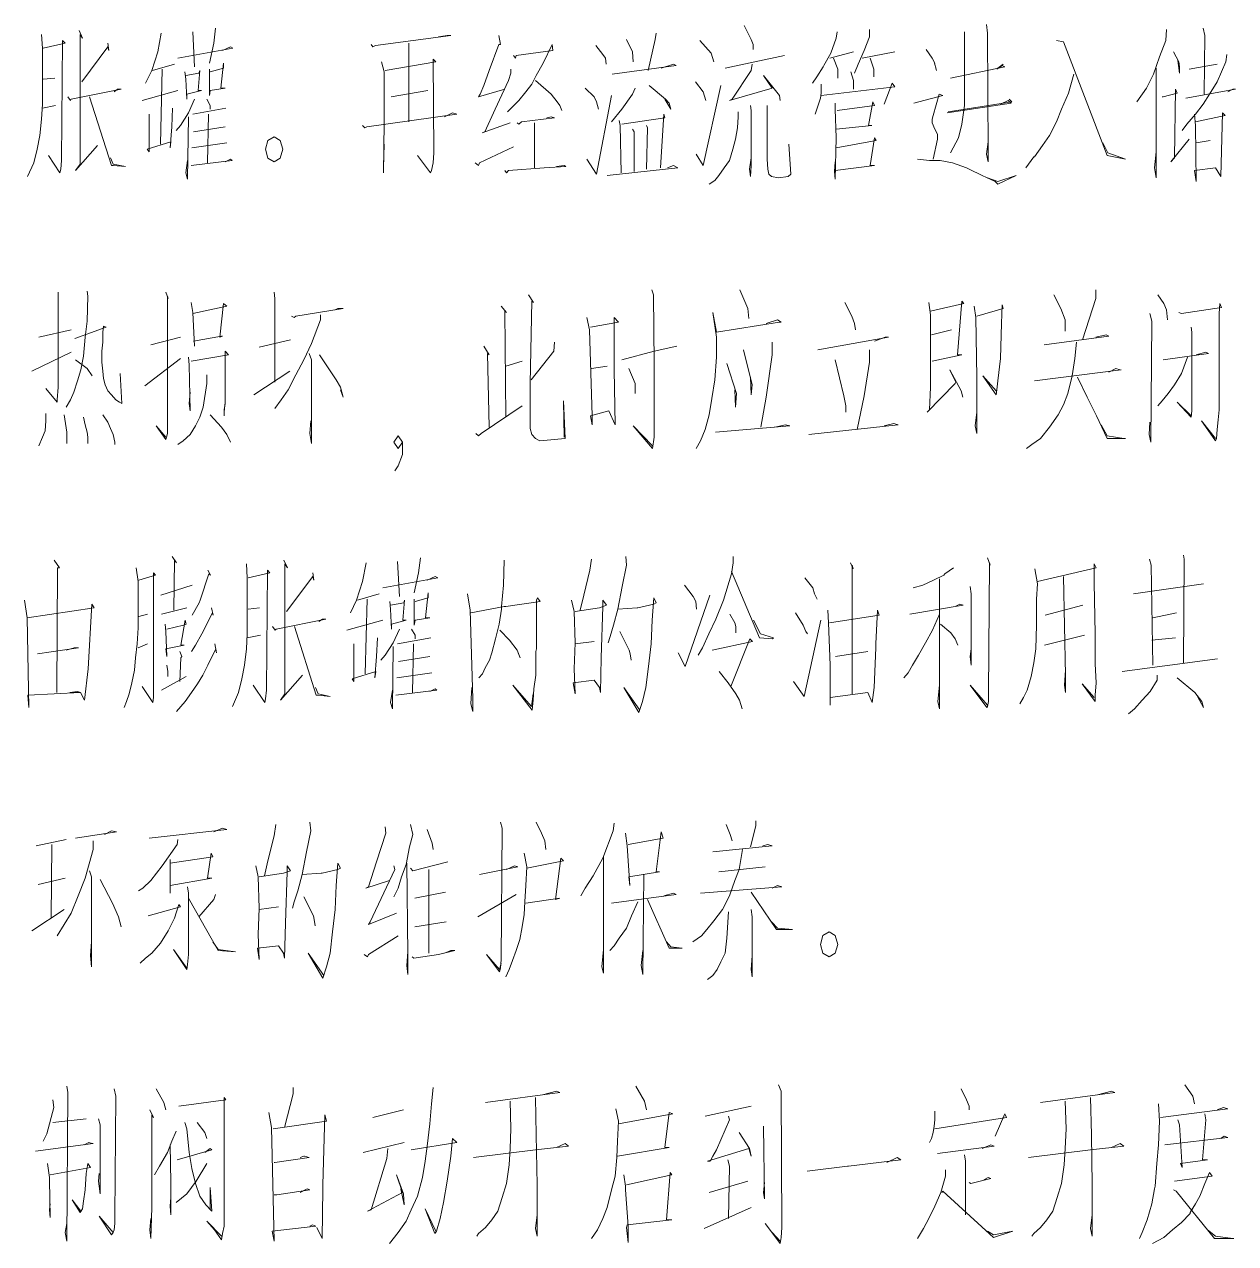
# Model space of a CAD drawing. Header units: millimetres. Extents: x 0 to 829, y 0 to 586.
# Drawn here: x 396.51 to 434.16, y 470.41 to 508.32 of the extents above; entities that cross this region are included whole.
import ezdxf

# ---------------------------------------------------------------- set-up
doc = ezdxf.new("R2010")
doc.units = ezdxf.units.MM

msp = doc.modelspace()

# ---------------------------------------------------------------- linework, layer by layer
at = {"color": 0, "lineweight": 0}
for points in [[(397.040806, 508.010583), (397.069028, 507.583722), (397.069028, 506.535972), (397.069028, 505.915083), (397.069028, 505.837472), (397.040806, 505.371806), (396.987889, 504.867333), (396.90675, 504.440472), (396.797389, 504.013611), (396.606889, 503.58675)], [(398.2085, 508.127), (398.317861, 507.894167), (398.236722, 508.010583), (398.236722, 503.974806), (398.099139, 503.780778), (398.78, 504.556889)], [(400.762611, 508.049389), (400.65325, 507.467306), (400.466278, 506.885222), (400.275778, 506.497167)], [(401.739806, 508.088194), (401.79625, 507.001639)], [(402.448889, 508.204611), (402.392444, 507.738944), (402.258389, 507.118056)], [(416.143722, 508.049389), (416.1155, 507.855361), (415.896778, 506.885222)], [(418.884806, 508.282222), (419.103528, 507.855361), (419.156444, 507.700139), (419.156444, 507.544917)], [(421.767, 508.088194), (421.738778, 507.894167), (421.5765, 507.4285), (421.357778, 507.040444), (421.333083, 507.001639), (421.142583, 506.691194), (421.005, 506.497167)], [(422.772417, 508.165806), (422.772417, 507.932972), (422.610139, 507.506111), (422.419639, 507.07925), (422.310278, 506.807611)], [(425.732222, 508.088194), (425.732222, 506.652389), (425.732222, 506.574778), (425.732222, 505.798667), (425.651083, 505.216583), (425.541722, 504.789722), (425.298306, 504.324056)], [(426.413083, 508.321028), (426.441306, 508.049389), (426.466, 504.362861), (426.466, 504.052417), (426.413083, 504.28525), (426.466, 504.673306)], [(432.008139, 508.165806), (431.983444, 507.816556), (431.792944, 507.312083), (431.602444, 506.768806), (431.383722, 506.341944), (431.087389, 505.915083)], [(433.151139, 508.204611), (433.204056, 507.971778), (433.179361, 506.147917)], [(397.093722, 507.583722), (397.774583, 507.738944), (397.693444, 507.816556), (397.665222, 504.091222), (397.637, 503.819583), (397.612306, 503.703167), (397.259528, 504.246444)], [(399.104556, 507.738944), (399.132778, 507.506111), (399.104556, 507.622528), (398.289639, 506.535972)], [(401.281194, 507.273278), (402.992167, 507.583722), (402.911028, 507.622528), (402.664083, 507.506111)], [(407.285472, 507.700139), (407.338389, 507.622528), (407.419528, 507.661333), (409.758444, 507.971778), (409.649083, 507.971778), (409.377444, 507.932972)], [(408.453167, 507.738944), (408.453167, 505.294194)], [(411.250694, 507.971778), (411.307139, 507.700139), (411.250694, 507.700139), (410.950833, 506.885222), (410.788556, 506.419556), (410.679194, 506.147917), (410.626278, 506.070306), (411.441194, 506.303139)], [(411.712833, 507.350889), (411.769278, 507.273278), (411.793972, 507.350889), (412.936972, 507.506111), (412.90875, 507.700139), (412.637111, 507.118056), (412.418389, 506.73), (412.284333, 506.458361), (412.093833, 506.225528), (411.875111, 505.953889), (411.684611, 505.759861), (411.522333, 505.604639)], [(414.266944, 507.661333), (414.485667, 507.389694), (414.566806, 507.273278), (414.595028, 507.07925)], [(415.219444, 507.855361), (415.409944, 507.467306), (415.434639, 507.156861)], [(417.501917, 507.816556), (417.854694, 507.4285), (417.935833, 507.156861)], [(428.586194, 507.816556), (428.804917, 507.77775), (430.163111, 504.246444), (430.731083, 504.130028), (430.187806, 504.324056), (430.025528, 504.6345)], [(407.719389, 506.885222), (409.296306, 507.156861), (409.215167, 507.234472), (409.239861, 504.324056), (409.215167, 504.013611), (409.158722, 503.780778), (409.1305, 503.703167), (408.724806, 504.246444)], [(418.288611, 506.962833), (420.137167, 507.350889)], [(421.548278, 507.273278), (422.282056, 507.467306)], [(421.657639, 507.273278), (421.795222, 506.924028), (421.795222, 506.652389)], [(422.553694, 507.273278), (423.559111, 507.467306)], [(422.800639, 507.273278), (422.906472, 506.924028), (422.906472, 506.691194)], [(424.536306, 507.544917), (424.726806, 507.273278), (424.807944, 507.118056)], [(432.226861, 507.467306), (432.389139, 507.156861), (432.417361, 507.001639), (432.417361, 506.807611), (432.364444, 507.195667)], [(433.884917, 507.389694), (433.856694, 507.156861), (433.585056, 506.535972), (433.341639, 506.147917), (433.151139, 505.837472), (432.907722, 505.527028), (432.636083, 505.216583), (432.4985, 505.022556)], [(400.490972, 506.885222), (401.171833, 507.07925)], [(400.790833, 506.924028), (400.737917, 504.595694)], [(401.496389, 506.846417), (401.524611, 506.613583), (401.552833, 505.992694), (401.552833, 506.147917), (402.014972, 506.264333), (401.905611, 506.264333), (401.958528, 506.885222), (401.930306, 506.807611), (401.524611, 506.73)], [(402.258389, 506.924028), (402.258389, 506.109111), (402.286611, 506.264333), (402.745222, 506.341944), (402.611167, 506.341944), (402.692306, 507.118056), (402.692306, 506.962833), (402.286611, 506.846417)], [(407.610028, 507.156861), (407.691167, 506.846417), (407.691167, 505.255389), (407.666472, 503.703167), (407.666472, 503.858389), (407.691167, 504.595694)], [(411.631694, 506.924028), (411.631694, 506.807611), (411.550556, 506.574778), (411.141333, 505.68225), (410.816778, 504.98375), (410.735639, 504.944944), (411.603472, 505.255389)], [(414.782, 506.768806), (416.768139, 507.040444), (416.687, 507.07925), (416.306, 506.962833)], [(419.13175, 507.07925), (419.103528, 506.885222), (418.507333, 505.992694), (418.426194, 505.953889), (419.756167, 506.341944), (419.484528, 506.73), (419.974889, 506.109111), (419.999583, 505.953889)], [(424.78325, 507.156861), (424.864389, 506.885222)], [(425.298306, 506.652389), (426.984583, 507.001639), (426.903444, 507.040444), (426.928139, 507.07925), (426.765861, 506.962833)], [(425.298306, 506.652389), (426.984583, 507.001639), (426.903444, 507.040444), (426.737639, 506.924028)], [(431.683583, 506.962833), (431.683583, 503.547944), (431.630667, 503.858389), (431.683583, 504.362861)], [(433.585056, 507.07925), (432.717222, 506.924028)], [(397.450028, 506.652389), (397.093722, 506.613583)], [(412.393694, 506.574778), (412.880528, 506.147917), (413.071028, 505.915083), (413.152167, 505.798667), (413.208611, 505.643444)], [(417.364333, 506.535972), (417.60775, 506.225528), (417.692417, 505.953889)], [(421.276639, 506.109111), (423.559111, 506.38075), (423.477972, 506.497167), (423.234556, 505.837472)], [(422.200917, 506.846417), (422.282056, 506.574778), (422.282056, 506.303139)], [(429.129472, 506.768806), (428.967194, 506.186722), (428.748472, 505.68225), (428.586194, 505.294194), (428.367472, 504.867333), (428.152278, 504.556889), (427.905333, 504.207639), (427.880639, 504.207639), (427.633694, 503.858389)], [(397.855722, 506.070306), (397.936861, 505.953889), (397.965083, 505.992694), (399.513778, 506.303139), (399.404417, 506.303139), (399.295056, 506.225528)], [(401.281194, 506.264333), (400.166417, 505.953889)], [(407.909889, 506.070306), (409.049361, 506.264333)], [(413.942389, 506.341944), (414.214028, 506.070306), (414.295167, 505.915083), (414.348083, 505.68225)], [(413.995306, 504.130028), (414.295167, 503.664361), (414.757306, 506.109111)], [(415.491083, 506.341944), (415.409944, 506.147917), (415.081861, 505.68225), (414.757306, 505.294194)], [(415.925, 506.419556), (416.440056, 505.992694), (416.549417, 505.876278), (416.602333, 505.68225), (416.415361, 505.992694)], [(417.392556, 504.28525), (417.60775, 503.936), (418.151028, 506.419556)], [(421.276639, 506.458361), (421.276639, 506.186722), (421.251944, 506.0315), (421.1955, 505.837472), (421.142583, 505.68225), (421.086139, 505.527028)], [(424.158833, 505.876278), (425.054889, 506.109111), (424.945528, 506.147917), (424.755028, 505.488222), (424.726806, 505.371806), (424.726806, 505.255389), (424.807944, 505.061361), (424.892611, 504.906139), (424.892611, 504.750917), (424.755028, 504.130028)], [(431.874083, 506.070306), (431.902306, 506.070306), (432.336222, 506.186722), (432.283306, 506.303139), (432.255083, 504.168833), (432.145722, 504.052417), (432.717222, 504.750917)], [(432.607861, 506.0315), (434.156556, 506.303139), (434.075417, 506.303139), (433.913139, 506.225528)], [(397.069028, 505.721056), (397.474722, 505.798667)], [(398.536583, 506.070306), (399.213917, 503.936), (399.270361, 503.936), (399.647833, 503.897194), (399.270361, 503.974806), (399.189222, 504.168833)], [(400.381611, 505.527028), (400.381611, 504.362861), (400.328694, 504.440472), (401.062472, 504.673306), (401.03425, 504.479278), (401.090694, 505.138972), (401.115389, 505.721056)], [(401.79625, 505.992694), (401.60575, 505.565833), (401.362333, 505.177778), (401.22475, 505.022556)], [(401.739806, 505.527028), (402.773444, 505.721056)], [(402.17725, 505.992694), (402.286611, 505.798667), (402.286611, 505.68225)], [(419.075306, 505.798667), (419.103528, 505.643444), (419.103528, 503.936), (419.075306, 503.58675), (419.050611, 503.819583), (419.103528, 504.168833)], [(419.593889, 505.798667), (419.593889, 504.130028), (419.618583, 503.819583), (419.646806, 503.664361), (419.727944, 503.58675), (419.946667, 503.547944), (420.246528, 503.58675), (420.327667, 503.664361), (420.271222, 504.595694)], [(421.710556, 505.876278), (421.710556, 505.68225), (421.738778, 504.789722), (421.710556, 503.509139), (421.685861, 503.741972), (421.710556, 504.052417)], [(421.767, 505.643444), (422.934694, 505.798667), (422.881778, 505.915083), (422.744194, 505.177778), (422.853556, 505.177778), (421.738778, 505.061361)], [(425.188944, 505.565833), (427.175083, 505.876278), (427.090417, 505.953889), (426.847, 505.837472)], [(425.217167, 505.604639), (427.199778, 505.915083), (427.118639, 505.992694)], [(401.60575, 505.449417), (401.577528, 503.509139), (401.524611, 503.703167), (401.577528, 504.091222)], [(402.230167, 505.527028), (402.201944, 504.013611)], [(407.013833, 505.177778), (407.094972, 505.100167), (407.147889, 505.138972), (409.945417, 505.527028), (409.811361, 505.565833), (409.567944, 505.449417)], [(411.822194, 505.255389), (411.875111, 505.216583), (411.95625, 505.294194), (412.989889, 505.410611), (412.880528, 505.449417), (412.746472, 505.410611)], [(415.081861, 505.216583), (416.415361, 505.410611), (416.387139, 505.527028), (416.277778, 503.858389)], [(418.697833, 505.604639), (418.697833, 505.449417), (418.669611, 505.100167), (418.613167, 504.750917), (418.532028, 504.440472), (418.426194, 504.091222), (418.260389, 503.858389), (418.098111, 503.625556), (417.964056, 503.470333), (417.79825, 503.353917)], [(432.8795, 505.527028), (432.907722, 505.177778), (432.932417, 503.431528), (432.8795, 503.780778), (433.532139, 503.858389), (433.694417, 503.58675), (433.747333, 505.565833), (433.832, 505.488222), (432.907722, 505.294194)], [(401.768028, 504.98375), (402.745222, 505.138972)], [(412.365472, 505.255389), (412.365472, 503.858389)], [(415.000722, 505.333), (415.028944, 505.177778), (415.053639, 503.703167)], [(415.409944, 505.061361), (415.462861, 504.98375), (415.462861, 503.741972)], [(415.843861, 505.177778), (415.872083, 505.100167), (415.843861, 503.819583)], [(402.801667, 504.6345), (401.715111, 504.479278)], [(421.738778, 504.479278), (422.987611, 504.712111), (422.934694, 504.789722), (422.800639, 503.936), (422.934694, 503.936), (421.710556, 503.780778)], [(433.369861, 504.712111), (432.932417, 504.6345)], [(410.516917, 504.013611), (410.626278, 503.936), (410.6545, 504.013611), (411.712833, 504.518083)], [(401.686889, 503.936), (402.963944, 504.091222), (402.911028, 504.130028), (402.745222, 504.052417)], [(411.441194, 503.780778), (411.497639, 503.703167), (411.550556, 503.780778), (412.665333, 503.858389), (413.342667, 503.897194), (413.28975, 503.936), (413.046333, 503.897194)], [(414.619722, 503.625556), (416.821056, 503.858389), (416.687, 503.936), (416.4965, 503.858389)], [(424.264667, 504.130028), (424.645667, 504.091222), (424.97375, 504.091222), (425.35475, 504.013611), (425.788667, 503.858389), (425.869806, 503.819583), (426.2755, 503.625556), (426.684722, 503.431528), (426.765861, 503.353917), (427.337361, 503.625556), (426.765861, 503.431528), (426.441306, 503.547944)], [(398.455444, 500.03075), (398.480139, 499.875528), (398.455444, 499.095889), (398.399, 498.591417), (398.346083, 498.009333), (398.264944, 497.582472), (398.155583, 497.233222), (398.046222, 496.883972), (397.936861, 496.651139), (397.802806, 496.418306)], [(416.006139, 500.069556), (416.059056, 499.914333), (416.087278, 497.7765), (416.087278, 496.457111), (416.087278, 495.486972), (416.034361, 495.137722), (415.434639, 495.836222), (416.034361, 495.215333)], [(418.75075, 500.069556), (418.994167, 499.483944), (419.022389, 499.1735)], [(429.810333, 500.069556), (429.810333, 499.797917), (429.401111, 498.513806)], [(397.555861, 499.991944), (397.555861, 497.543667), (397.555861, 497.039194), (397.531167, 496.651139), (397.531167, 496.573528), (397.178389, 497.000389)], [(400.900194, 499.991944), (400.981333, 499.797917), (400.953111, 499.875528), (400.953111, 495.603389), (400.924889, 495.486972), (400.900194, 495.409361), (400.600333, 495.836222), (400.900194, 495.486972)], [(401.686889, 499.677972), (401.739806, 499.367528), (401.79625, 498.319778)], [(404.269222, 499.991944), (404.293917, 499.797917), (404.293917, 497.194417)], [(412.174972, 499.914333), (412.33725, 499.677972), (412.284333, 499.716778), (412.227889, 497.155611), (412.227889, 496.069056), (412.227889, 495.758611), (412.284333, 495.564583), (412.393694, 495.448167), (412.52775, 495.370556), (413.317972, 495.448167), (413.261528, 496.612333), (413.28975, 495.486972)], [(422.010417, 499.677972), (422.229139, 499.251111), (422.310278, 499.018278), (422.3385, 498.82425)], [(424.620972, 499.677972), (424.673889, 499.289917), (424.673889, 498.12575), (424.673889, 497.155611), (424.673889, 497.039194), (424.645667, 496.340694), (424.564528, 496.263083), (425.435889, 497.155611), (425.460583, 497.194417), (425.270083, 497.582472), (425.626389, 496.922778), (425.679306, 496.72875)], [(424.673889, 499.406333), (425.707528, 499.639167), (425.651083, 499.716778), (425.517028, 498.048139), (425.651083, 498.048139), (424.726806, 497.854111)], [(428.505056, 499.914333), (428.723778, 499.483944), (428.857833, 499.134694), (428.857833, 498.785444)], [(431.7365, 499.914333), (431.927, 499.639167), (432.008139, 499.445139), (432.036361, 499.134694)], [(401.739806, 499.328722), (402.801667, 499.561556), (402.692306, 499.639167), (402.582944, 498.591417), (402.664083, 498.630222), (402.639389, 498.630222), (401.768028, 498.475)], [(405.708556, 499.289917), (405.708556, 499.134694), (405.436917, 498.397389), (405.1935, 497.892917), (404.946556, 497.42725), (404.703139, 496.961583), (404.484417, 496.651139), (404.293917, 496.3795)], [(404.8125, 499.251111), (404.893639, 499.212306), (404.946556, 499.251111), (406.414111, 499.483944), (406.251833, 499.483944), (406.170694, 499.445139)], [(411.331833, 499.561556), (411.497639, 499.367528), (411.441194, 499.406333), (411.469417, 496.107861)], [(419.565667, 499.018278), (419.918444, 499.134694), (420.027806, 499.057083), (419.974889, 499.057083), (418.016972, 498.746639), (417.907611, 499.367528), (418.016972, 498.591417), (418.016972, 497.970528), (417.964056, 497.272028), (417.879389, 496.689944), (417.79825, 496.185472), (417.664194, 495.719806), (417.526611, 495.370556), (417.392556, 495.137722)], [(426.032083, 499.561556), (426.085, 499.212306), (426.113222, 497.349639), (426.113222, 497.233222), (426.113222, 495.603389), (426.060306, 495.836222), (426.113222, 496.263083)], [(426.113222, 499.251111), (426.928139, 499.483944), (426.903444, 499.600361), (426.875222, 499.018278), (426.847, 497.931722), (426.765861, 497.233222), (426.737639, 496.961583), (426.712944, 496.806361), (426.303722, 497.388444), (426.712944, 496.922778)], [(431.493083, 499.328722), (431.549528, 499.095889), (431.521306, 495.33175), (431.464861, 495.564583), (431.493083, 495.952639)], [(432.389139, 499.367528), (432.470278, 499.328722), (433.722639, 499.52275), (433.666194, 499.639167), (433.6415, 499.328722), (433.6415, 496.340694), (433.613278, 496.03025), (433.585056, 495.719806), (433.560361, 495.448167), (433.532139, 495.370556), (433.098222, 495.991444), (433.532139, 495.448167)], [(398.074444, 498.552611), (399.051639, 498.901861), (398.9705, 498.940667), (398.942278, 498.746639), (398.942278, 498.436194), (398.914056, 498.164556), (398.914056, 497.815306), (398.942278, 497.543667), (398.9705, 497.310833), (399.023417, 497.116806), (399.104556, 496.922778), (399.213917, 496.806361), (399.3515, 496.651139), (399.460861, 496.573528), (399.542, 496.534722), (399.485556, 497.466056)], [(413.995306, 499.212306), (414.076444, 498.82425), (414.157583, 496.146667), (414.157583, 495.875028), (414.104667, 496.146667), (414.676167, 496.301889), (414.866667, 495.875028), (414.838444, 497.582472), (414.838444, 499.212306), (414.9725, 499.057083), (414.104667, 498.901861)], [(432.770139, 498.901861), (432.798361, 498.746639), (432.798361, 496.301889), (432.770139, 496.107861), (432.336222, 496.573528), (432.770139, 496.146667)], [(396.959667, 498.591417), (397.965083, 498.82425)], [(400.438056, 498.358583), (401.362333, 498.591417)], [(403.807083, 498.280972), (404.784278, 498.513806)], [(421.167278, 498.203361), (423.368611, 498.591417), (423.25925, 498.591417), (422.934694, 498.475)], [(424.702111, 498.669028), (425.326528, 498.82425)], [(428.205194, 498.358583), (430.216028, 498.630222), (430.134889, 498.669028), (429.810333, 498.591417)], [(401.686889, 497.854111), (402.854583, 498.048139), (402.745222, 498.164556), (402.745222, 496.573528), (402.720528, 496.263083), (402.720528, 496.146667), (402.720528, 496.340694), (402.745222, 496.534722)], [(410.788556, 498.319778), (410.950833, 498.048139), (410.897917, 498.086944), (410.950833, 495.797417)], [(412.989889, 498.436194), (412.961667, 498.164556), (412.256111, 497.272028)], [(415.081861, 497.892917), (416.087278, 498.164556), (416.792833, 498.319778)], [(418.860111, 498.203361), (419.13175, 497.116806), (419.103528, 496.806361), (419.075306, 497.349639)], [(419.756167, 498.436194), (419.756167, 498.048139), (419.565667, 496.72875), (419.403389, 495.797417)], [(422.772417, 498.203361), (422.772417, 497.815306), (422.610139, 496.767556), (422.391417, 495.719806)], [(429.210611, 498.436194), (429.157694, 497.931722), (429.076556, 497.388444), (428.938972, 496.845167), (428.804917, 496.495917), (428.639111, 496.185472), (428.367472, 495.797417), (428.095833, 495.448167), (427.824194, 495.254139), (427.661917, 495.137722)], [(396.740944, 497.543667), (397.965083, 498.12575)], [(398.099139, 497.892917), (398.455444, 497.621278), (398.617722, 497.388444)], [(400.247556, 497.078), (401.362333, 497.931722)], [(401.60575, 497.970528), (401.633972, 497.737694), (401.658667, 496.301889), (401.633972, 496.534722), (401.658667, 496.883972)], [(405.355778, 498.086944), (405.436917, 497.892917), (405.436917, 495.292944), (405.384, 495.603389), (405.408694, 495.991444)], [(405.680333, 498.048139), (406.198917, 497.272028), (406.332972, 497.039194), (406.414111, 496.72875), (406.332972, 496.961583)], [(411.984472, 497.854111), (411.469417, 497.698889)], [(418.341528, 497.7765), (418.641389, 496.845167), (418.613167, 496.418306), (418.588472, 496.961583)], [(421.710556, 497.892917), (421.982194, 496.767556), (422.038639, 496.457111), (422.038639, 496.263083)], [(432.660778, 497.970528), (432.470278, 497.466056), (432.255083, 497.116806), (432.064583, 496.845167), (431.874083, 496.612333), (431.7365, 496.457111)], [(431.902306, 497.892917), (433.313417, 498.086944), (433.232278, 498.12575), (432.932417, 498.048139)], [(402.17725, 497.42725), (402.17725, 497.155611), (402.067889, 496.418306), (401.958528, 496.107861), (401.824472, 495.836222), (401.658667, 495.564583), (401.443472, 495.370556), (401.281194, 495.254139)], [(403.644806, 496.806361), (404.756056, 497.543667)], [(414.132889, 497.621278), (414.619722, 497.698889)], [(415.300583, 497.621278), (415.491083, 497.155611), (415.491083, 496.845167)], [(427.905333, 497.233222), (430.597028, 497.582472)], [(430.568806, 497.582472), (430.43475, 497.621278), (430.216028, 497.504861)], [(429.238833, 497.349639), (429.538694, 496.72875), (429.835028, 496.146667), (430.163111, 495.448167), (430.731083, 495.448167), (430.678167, 495.448167), (430.163111, 495.525778), (429.972611, 495.875028)], [(410.545139, 495.603389), (410.626278, 495.525778), (410.707417, 495.603389), (411.984472, 496.457111)], [(397.178389, 496.224278), (397.178389, 495.991444), (397.150167, 495.681), (397.069028, 495.486972), (396.959667, 495.215333)], [(397.746361, 496.185472), (397.8275, 495.642194), (397.8275, 495.409361), (397.8275, 495.292944)], [(398.346083, 496.107861), (398.399, 495.875028), (398.455444, 495.642194), (398.480139, 495.486972), (398.480139, 495.292944)], [(398.942278, 496.185472), (399.104556, 495.952639), (399.189222, 495.758611), (399.270361, 495.564583), (399.323278, 495.33175), (399.323278, 495.254139)], [(402.286611, 496.185472), (402.639389, 495.797417), (402.801667, 495.564583), (402.911028, 495.33175)], [(417.98875, 495.642194), (420.299444, 495.836222), (420.161861, 495.875028), (419.837306, 495.797417)], [(420.895639, 495.564583), (423.668472, 495.875028), (423.530889, 495.913833), (423.234556, 495.836222)], [(408.01925, 494.439222), (408.125083, 494.594444), (408.262667, 494.943694), (408.262667, 495.33175), (408.125083, 495.525778), (407.991028, 495.33175), (408.125083, 495.137722), (408.262667, 495.33175)], [(401.09775, 491.77575), (401.235333, 491.581722), (401.178889, 491.659333), (401.154194, 490.103583)], [(408.816528, 491.736944), (408.760083, 491.271278), (408.626028, 490.650389)], [(414.139944, 491.698139), (414.087028, 491.348889), (413.896528, 490.56925), (413.787167, 490.103583)], [(415.201806, 491.77575), (415.2265, 491.504111), (415.092444, 490.844417), (414.954861, 490.142389), (414.820806, 489.637917), (414.711444, 489.288667), (414.655, 489.094639)], [(418.542611, 491.77575), (418.542611, 491.581722), (418.486167, 491.232472), (418.24275, 490.414028), (417.999333, 489.831944), (417.780611, 489.366278), (417.590111, 488.939417), (417.456056, 488.706583)], [(426.448361, 491.736944), (426.5295, 491.504111), (426.504806, 491.581722), (426.476583, 487.503611), (426.476583, 487.270778), (426.448361, 487.115556), (426.420139, 487.07675), (425.905083, 487.77525), (426.448361, 487.154361)], [(431.475444, 491.698139), (431.528361, 491.504111), (431.584806, 488.396139)], [(432.533778, 491.814556), (432.562, 491.698139), (432.533778, 488.47375)], [(397.428861, 491.659333), (397.594667, 491.4265), (397.538222, 491.4265), (397.513528, 487.542417)], [(399.982972, 491.4265), (400.039417, 490.999639), (400.039417, 490.142389), (400.039417, 489.560306), (400.011194, 489.055833), (399.958278, 488.628972), (399.930056, 488.240917), (399.848917, 487.852861), (399.767778, 487.503611), (399.686639, 487.270778), (399.6055, 487.07675)], [(402.212528, 491.348889), (402.293667, 491.193667), (402.24075, 491.232472), (401.969111, 490.414028), (401.940889, 490.336417), (401.722167, 489.948361)], [(403.408444, 491.542917), (403.436667, 491.116056), (403.436667, 490.064778), (403.436667, 489.443889), (403.436667, 489.366278), (403.408444, 488.900611), (403.352, 488.396139), (403.270861, 487.969278), (403.165028, 487.542417), (402.974528, 487.115556)], [(403.461361, 491.116056), (404.142222, 491.271278), (404.061083, 491.348889), (404.032861, 487.620028), (404.004639, 487.348389), (403.979944, 487.231972), (403.623639, 487.77525)], [(404.576139, 491.659333), (404.6855, 491.4265), (404.604361, 491.542917), (404.604361, 487.503611), (404.466778, 487.309583), (405.147639, 488.085694)], [(407.13025, 491.581722), (407.020889, 490.999639), (406.830389, 490.414028), (406.639889, 490.025972)], [(408.107444, 491.620528), (408.163889, 490.530444)], [(411.423556, 491.659333), (411.395333, 490.883222), (411.342417, 490.22), (411.342417, 490.142389), (411.261278, 489.676722), (411.151917, 489.211056), (411.042556, 488.784194), (410.961417, 488.551361), (410.827361, 488.318528), (410.742694, 488.1245), (410.636861, 488.008083)], [(418.486167, 491.310083), (419.357528, 489.249861), (419.763222, 489.211056), (419.791444, 489.249861), (419.38575, 489.366278), (419.167028, 489.793139)], [(422.183278, 491.581722), (422.264417, 491.387694), (422.236194, 491.504111), (422.236194, 487.503611)], [(425.390028, 491.4265), (425.118389, 491.232472), (425.090167, 491.193667), (424.765611, 491.038444), (424.437528, 490.883222), (424.137667, 490.805611)], [(427.915917, 491.387694), (427.997056, 490.922028), (427.968833, 490.452833), (427.968833, 489.637917), (427.944139, 488.900611), (427.887694, 488.47375), (427.806556, 488.046889), (427.6725, 487.620028), (427.563139, 487.387194), (427.453778, 487.193167)], [(427.997056, 490.999639), (429.817389, 491.4265), (429.764472, 491.542917), (429.764472, 490.960833), (429.789167, 489.366278), (429.789167, 488.551361), (429.789167, 488.434944), (429.817389, 487.852861), (429.789167, 487.464806), (429.789167, 487.270778), (429.383472, 487.814056), (429.764472, 487.387194)], [(400.067639, 491.038444), (400.582694, 491.193667), (400.52625, 491.271278), (400.52625, 491.116056), (400.52625, 488.085694), (400.52625, 487.697639), (400.52625, 487.387194), (400.501556, 487.231972), (400.173472, 487.736444)], [(405.472194, 491.271278), (405.500417, 491.038444), (405.472194, 491.154861), (404.657278, 490.064778)], [(407.645306, 490.805611), (409.359806, 491.116056), (409.278667, 491.154861), (409.031722, 491.038444)], [(420.768639, 491.116056), (421.015583, 490.805611), (421.0685, 490.611583), (421.149639, 490.452833)], [(424.956111, 491.07725), (424.956111, 487.037944), (424.899667, 487.270778), (424.956111, 487.77525)], [(428.811972, 491.154861), (428.868417, 488.085694), (428.868417, 487.542417), (428.840194, 487.77525), (428.868417, 488.240917)], [(401.722167, 490.883222), (400.744972, 490.56925)], [(406.858611, 490.414028), (407.539472, 490.611583)], [(408.626028, 490.452833), (408.626028, 489.637917), (408.650722, 489.793139), (409.112861, 489.87075), (408.978806, 489.87075), (409.059944, 490.650389), (409.059944, 490.491639), (408.650722, 490.375222)], [(410.280556, 490.611583), (410.365222, 490.103583), (410.446361, 487.348389), (410.446361, 486.960333), (410.389917, 487.193167), (410.418139, 487.697639)], [(416.831639, 488.784194), (417.046833, 488.357333), (417.808833, 490.56925)], [(417.022139, 490.883222), (417.293778, 490.530444), (417.374917, 490.375222), (417.399611, 490.142389)], [(425.905083, 490.844417), (425.933306, 490.611583), (425.933306, 488.396139), (425.905083, 488.667778), (425.933306, 488.900611)], [(430.985083, 490.611583), (433.161722, 490.922028)], [(396.508111, 490.414028), (396.58925, 489.87075), (396.642167, 487.07675), (396.613944, 487.464806), (398.247306, 487.542417), (398.162639, 487.581222), (397.919222, 487.542417), (398.247306, 487.542417), (398.381361, 487.309583), (398.490722, 488.279722), (398.600083, 490.297611), (398.681222, 490.181194), (396.58925, 489.87075)], [(400.773194, 489.987167), (401.559889, 490.181194)], [(402.321889, 490.181194), (402.374806, 489.948361), (402.350111, 490.025972), (402.022028, 489.366278), (401.831528, 489.017028), (401.697472, 488.823)], [(403.814139, 490.181194), (403.461361, 490.142389)], [(407.158472, 490.452833), (407.102028, 488.1245)], [(407.864028, 490.375222), (407.89225, 490.142389), (407.916944, 489.5215), (407.916944, 489.676722), (408.379083, 489.793139), (408.27325, 489.793139), (408.326167, 490.414028), (408.297944, 490.336417), (407.89225, 490.258806)], [(410.389917, 490.025972), (411.423556, 490.22), (411.476472, 490.22), (412.538333, 490.375222), (412.457194, 490.491639), (412.428972, 490.414028), (412.428972, 489.599111), (412.428972, 488.900611), (412.40075, 488.823), (412.40075, 488.163306), (412.40075, 488.085694), (412.347833, 487.658833), (412.319611, 487.309583), (412.291389, 486.999139), (411.695194, 487.77525), (412.266694, 487.115556), (412.319611, 487.503611)], [(413.515528, 490.414028), (413.596667, 490.064778), (413.624889, 489.094639), (413.596667, 488.279722), (413.624889, 487.503611), (413.568444, 487.852861), (414.221083, 487.930472), (414.383361, 487.697639), (414.411583, 487.542417), (414.439806, 488.628972), (414.492722, 490.22), (414.492722, 490.414028), (414.602083, 490.258806), (414.383361, 490.181194), (413.624889, 490.064778)], [(414.954861, 490.142389), (415.554583, 490.181194), (415.579278, 490.181194), (416.069639, 490.297611), (416.150778, 490.336417), (416.069639, 490.491639), (416.016722, 489.793139), (415.9885, 489.055833), (415.907361, 488.357333), (415.826222, 487.697639), (415.716861, 487.270778), (415.6075, 486.921528), (415.145361, 487.697639), (415.635722, 486.999139)], [(424.031833, 489.987167), (425.686361, 490.258806), (425.580528, 490.297611), (425.442944, 490.22)], [(429.411694, 490.258806), (428.240472, 489.948361)], [(400.339278, 489.987167), (400.067639, 489.909556)], [(400.882556, 489.676722), (400.90725, 489.443889), (400.935472, 488.667778), (400.90725, 488.900611), (401.47875, 489.017028), (401.369389, 489.017028), (401.506972, 489.793139), (401.531667, 489.676722), (401.450528, 489.637917), (400.935472, 489.5215)], [(404.223361, 489.599111), (404.3045, 489.482694), (404.332722, 489.5215), (405.881417, 489.831944), (405.772056, 489.831944), (405.662694, 489.754333)], [(407.645306, 489.793139), (406.534056, 489.482694)], [(418.43325, 489.987167), (418.595528, 489.715528), (418.62375, 489.599111), (418.62375, 489.405083)], [(420.415861, 487.891667), (420.743944, 487.426), (421.259, 489.793139)], [(420.472306, 490.025972), (420.715722, 489.637917), (420.796861, 489.443889), (420.853306, 489.366278)], [(421.477722, 490.103583), (421.502417, 489.715528), (421.558861, 488.396139), (421.558861, 487.542417), (421.558861, 487.154361), (421.558861, 487.387194), (422.726556, 487.542417), (422.860611, 487.231972), (422.917056, 487.697639), (422.969972, 488.939417), (422.969972, 489.055833), (423.026417, 490.103583), (423.079333, 489.948361), (421.530639, 489.715528)], [(424.956111, 489.987167), (424.737389, 489.482694), (424.518667, 489.094639), (424.303472, 488.706583), (424.112972, 488.396139), (423.975389, 488.163306), (423.841333, 488.008083)], [(431.584806, 489.87075), (432.318583, 490.025972)], [(404.900694, 489.599111), (405.581556, 487.464806), (405.634472, 487.464806), (406.015472, 487.426), (405.634472, 487.503611), (405.553333, 487.697639)], [(408.163889, 489.5215), (407.973389, 489.094639), (407.726444, 488.706583), (407.592389, 488.551361)], [(408.544889, 489.5215), (408.650722, 489.327472), (408.650722, 489.211056)], [(411.285972, 489.482694), (411.585833, 489.17225), (411.82925, 488.861806), (411.913917, 488.628972), (411.857472, 488.784194)], [(415.011306, 489.443889), (415.307639, 488.861806), (415.335861, 488.745389), (415.364083, 488.551361)], [(424.980806, 489.676722), (425.308889, 489.405083), (425.442944, 489.211056), (425.524083, 489.017028)], [(400.339278, 489.055833), (400.039417, 488.939417)], [(402.43125, 489.055833), (402.484167, 488.784194), (402.455944, 488.900611), (402.212528, 488.396139), (402.05025, 488.085694), (401.887972, 487.814056), (401.697472, 487.542417), (401.506972, 487.270778), (401.235333, 486.960333)], [(403.436667, 489.249861), (403.842361, 489.327472)], [(406.74925, 489.055833), (406.74925, 487.891667), (406.696333, 487.969278), (407.430111, 488.202111), (407.401889, 488.008083), (407.454806, 488.667778), (407.483028, 489.249861)], [(408.107444, 489.055833), (409.141083, 489.249861)], [(408.597806, 489.055833), (408.569583, 487.542417)], [(413.624889, 489.055833), (414.221083, 489.133444)], [(417.889972, 488.861806), (419.138806, 489.133444), (419.057667, 489.211056), (418.461472, 487.736444)], [(428.215778, 489.017028), (429.464611, 489.327472)], [(431.556583, 489.17225), (432.290361, 489.249861)], [(396.913806, 488.745389), (398.190861, 488.939417), (398.056806, 488.939417), (397.809861, 488.861806)], [(401.344694, 488.823), (401.397611, 488.667778), (401.369389, 488.628972), (401.344694, 487.891667)], [(407.973389, 488.978222), (407.945167, 487.037944), (407.89225, 487.231972), (407.945167, 487.620028)], [(408.135667, 488.512556), (409.112861, 488.667778)], [(422.726556, 488.823), (421.721139, 488.667778)], [(400.935472, 488.396139), (400.963694, 488.202111), (400.963694, 488.046889)], [(430.632306, 488.202111), (433.595639, 488.590167)], [(400.773194, 487.620028), (401.531667, 488.046889)], [(409.169306, 488.163306), (408.08275, 488.008083)], [(418.108694, 488.202111), (418.380333, 487.852861), (418.62375, 487.503611), (418.733111, 487.309583), (418.81425, 487.037944)], [(431.718861, 488.085694), (431.718861, 487.930472), (431.503667, 487.581222), (431.256722, 487.309583), (431.013306, 487.037944), (430.822806, 486.882722)], [(432.343278, 488.008083), (432.890083, 487.542417), (433.105278, 487.270778), (433.161722, 487.07675), (432.971222, 487.426)], [(408.054528, 487.464806), (409.331583, 487.620028), (409.278667, 487.658833), (409.112861, 487.581222)], [(404.322139, 483.443139), (404.269222, 483.093889), (404.078722, 482.317778), (403.969361, 481.852111)], [(405.384, 483.52075), (405.408694, 483.249111), (405.274639, 482.589417), (405.137056, 481.890917), (405.003, 481.382917), (404.893639, 481.033667), (404.840722, 480.839639)], [(407.719389, 483.365528), (407.747611, 483.1715), (407.44775, 482.278972), (407.204333, 481.502861), (407.119667, 481.464056), (407.853444, 481.696889)], [(408.506083, 483.443139), (408.587222, 483.132694), (408.481389, 482.744639), (408.372028, 482.201361), (408.234444, 481.813306), (408.125083, 481.464056), (407.991028, 481.188889)], [(411.307139, 483.52075), (411.360056, 483.326722), (411.331833, 479.248611), (411.307139, 478.976972), (411.278917, 478.860556), (410.869694, 479.403833), (411.278917, 478.938167), (411.331833, 479.132194)], [(412.418389, 483.52075), (412.584194, 483.1715), (412.690028, 482.938667), (412.71825, 482.667028)], [(414.838444, 483.481944), (414.810222, 483.249111), (414.485667, 482.395389), (414.185806, 481.852111), (413.942389, 481.464056), (413.804806, 481.227694)], [(418.316833, 483.443139), (418.450889, 483.132694), (418.507333, 482.938667)], [(419.241111, 483.559556), (419.241111, 483.404333), (419.075306, 482.744639)], [(396.878528, 482.783444), (397.802806, 482.977472)], [(398.099139, 483.016278), (399.376194, 483.210306), (399.213917, 483.249111), (398.998722, 483.132694)], [(401.281194, 482.977472), (401.252972, 482.82225), (400.790833, 482.162556), (400.438056, 481.696889), (400.191111, 481.464056), (400.057056, 481.382917)], [(400.381611, 483.016278), (402.801667, 483.287917), (402.664083, 483.326722), (402.392444, 483.210306)], [(409.024667, 483.287917), (409.186944, 482.861056), (409.215167, 482.667028)], [(415.191222, 483.1715), (415.244139, 482.783444), (415.325278, 481.541667), (415.300583, 481.813306), (416.249556, 481.968528), (416.143722, 481.968528), (416.306, 483.210306), (416.358917, 483.016278), (415.272361, 482.82225)], [(397.365361, 482.82225), (397.340667, 480.529194)], [(398.642417, 482.938667), (398.642417, 482.667028), (398.399, 481.7745), (398.183806, 481.227694), (397.965083, 480.684417), (397.746361, 480.335167), (397.531167, 479.985917)], [(418.831889, 482.667028), (418.722528, 482.046139), (418.588472, 481.696889), (418.426194, 481.227694), (418.207472, 480.800833), (417.935833, 480.451583), (417.717111, 480.179944), (417.554833, 479.985917), (417.283194, 479.791889)], [(417.907611, 482.589417), (419.756167, 482.783444), (419.618583, 482.82225), (419.456306, 482.783444)], [(401.03425, 482.356583), (401.03425, 481.305306), (401.03425, 481.541667), (402.339528, 481.7745), (402.201944, 481.7745), (402.311306, 482.550611), (402.36775, 482.434194), (401.03425, 482.240167)], [(405.137056, 481.890917), (405.736778, 481.929722), (405.761472, 481.929722), (406.251833, 482.046139), (406.332972, 482.084944), (406.251833, 482.240167), (406.198917, 481.541667), (406.170694, 480.800833), (406.089556, 480.102333), (406.008417, 479.442639), (405.899056, 479.015778), (405.789694, 478.666528), (405.327556, 479.442639), (405.817917, 478.744139)], [(408.396722, 482.240167), (408.424944, 479.403833), (408.424944, 478.782944), (408.396722, 479.054583), (408.424944, 479.481444)], [(408.506083, 482.084944), (408.587222, 482.007333), (409.673778, 482.278972)], [(412.040917, 482.550611), (412.122056, 482.12375), (412.093833, 481.541667), (412.065611, 481.033667), (412.040917, 480.645611), (411.984472, 480.257556), (411.903333, 479.8695), (411.793972, 479.52025), (411.684611, 479.209806), (411.578778, 478.938167), (411.469417, 478.705333)], [(412.122056, 482.084944), (413.261528, 482.317778), (413.180389, 482.395389), (413.018111, 481.111278), (413.152167, 481.150083), (412.093833, 480.994861)], [(414.510361, 482.434194), (414.510361, 478.82175), (414.457444, 479.015778), (414.510361, 479.559056)], [(398.536583, 482.007333), (398.5895, 481.813306), (398.5895, 479.015778), (398.561278, 479.365028), (398.5895, 479.791889)], [(403.697722, 482.162556), (403.778861, 481.813306), (403.807083, 480.839639), (403.778861, 480.024722), (403.807083, 479.248611), (403.750639, 479.597861), (404.403278, 479.675472), (404.565556, 479.442639), (404.593778, 479.287417), (404.622, 480.373972), (404.674917, 481.968528), (404.674917, 482.162556), (404.784278, 482.007333), (404.565556, 481.929722), (403.807083, 481.813306)], [(407.991028, 482.162556), (408.01925, 482.046139), (407.25725, 480.412778), (407.204333, 480.335167), (408.072167, 480.684417)], [(409.077583, 482.046139), (409.077583, 479.442639)], [(410.6545, 481.890917), (411.850417, 482.12375), (411.741056, 482.162556), (411.497639, 482.046139)], [(415.762722, 481.890917), (415.7345, 478.782944), (415.681583, 479.054583), (415.7345, 479.52025)], [(418.098111, 481.968528), (419.537444, 482.12375)], [(397.774583, 481.7745), (396.931444, 481.580472)], [(398.861139, 481.735694), (399.242139, 480.994861), (399.432639, 480.568), (399.513778, 480.257556)], [(401.577528, 481.502861), (401.60575, 481.305306), (401.60575, 479.403833), (401.577528, 479.093389), (401.552833, 478.938167), (401.143611, 479.559056), (401.552833, 478.976972)], [(417.526611, 481.305306), (420.056028, 481.502861), (419.918444, 481.541667), (419.756167, 481.464056)], [(401.60575, 481.150083), (402.530028, 479.52025), (403.073306, 479.481444), (402.530028, 479.559056), (402.36775, 479.791889)], [(402.448889, 481.2665), (402.392444, 481.111278), (401.930306, 480.568)], [(405.1935, 481.188889), (405.489833, 480.606806), (405.518056, 480.490389), (405.546278, 480.296361)], [(408.643667, 481.150083), (409.592639, 481.344111)], [(410.598056, 480.568), (411.793972, 481.2665)], [(414.757306, 480.994861), (416.768139, 481.2665), (416.687, 481.305306), (416.387139, 481.227694)], [(415.872083, 481.111278), (416.549417, 479.597861), (416.958639, 479.597861), (416.602333, 479.636667), (416.468278, 479.791889)], [(419.103528, 481.344111), (419.890222, 480.179944), (420.380583, 480.179944), (419.918444, 480.21875), (419.727944, 480.412778)], [(396.740944, 480.141139), (397.746361, 480.800833)], [(400.356917, 480.606806), (401.362333, 480.878444), (401.305889, 480.956056), (401.171833, 480.529194), (400.981333, 480.141139), (400.737917, 479.753083), (400.466278, 479.442639), (400.275778, 479.287417), (400.109972, 479.132194)], [(403.807083, 480.800833), (404.403278, 480.878444)], [(415.572222, 481.033667), (415.381722, 480.606806), (415.219444, 480.21875), (415.000722, 479.908306), (414.838444, 479.675472), (414.700861, 479.52025)], [(418.397972, 480.723222), (418.341528, 479.908306), (418.288611, 479.442639), (418.151028, 479.171), (418.045194, 478.938167), (417.907611, 478.744139), (417.745333, 478.627722)], [(419.103528, 480.800833), (419.13175, 480.568), (419.13175, 478.705333), (419.103528, 478.938167), (419.13175, 479.365028)], [(409.620861, 480.412778), (408.643667, 480.257556)], [(407.06675, 479.403833), (407.176111, 479.326222), (407.204333, 479.403833), (408.125083, 479.985917)], [(408.562528, 479.326222), (408.615444, 479.287417), (409.377444, 479.403833), (409.8925, 479.52025), (409.758444, 479.52025), (409.567944, 479.442639)], [(397.8275, 475.304556), (397.855722, 475.110528), (397.8275, 470.489139), (397.774583, 470.760778), (397.8275, 471.032417)], [(399.295056, 475.226944), (399.3515, 474.994111), (399.323278, 471.26525), (399.323278, 471.032417), (399.295056, 470.838389), (399.270361, 470.760778), (399.213917, 470.683167), (398.832917, 471.26525), (399.270361, 470.760778)], [(400.600333, 475.226944), (400.84375, 474.800083), (400.900194, 474.56725)], [(404.865417, 475.26575), (404.865417, 475.071722), (404.593778, 474.023972)], [(407.853444, 470.411528), (408.125083, 470.760778), (408.372028, 471.110028), (408.534306, 471.459278), (408.724806, 471.886139), (408.887083, 472.47175), (408.968222, 472.976222), (409.024667, 473.441889), (409.105806, 474.140389), (409.158722, 474.761278), (409.215167, 475.26575)], [(410.845, 474.800083), (413.152167, 475.110528), (413.046333, 475.149333), (412.608889, 475.032917)], [(415.515778, 475.304556), (415.787417, 474.838889), (415.843861, 474.56725)], [(419.946667, 475.343361), (420.027806, 475.149333), (420.056028, 470.916), (420.027806, 470.605556), (419.999583, 470.411528), (419.974889, 470.450333), (419.537444, 471.032417)], [(425.626389, 475.226944), (425.788667, 474.877694), (425.869806, 474.683667), (425.869806, 474.56725)], [(428.095833, 474.800083), (430.406528, 475.110528), (430.297167, 475.149333), (429.86325, 475.032917)], [(432.579639, 475.343361), (432.826583, 474.994111), (432.8795, 474.761278)], [(397.393583, 474.877694), (397.421806, 474.644861), (397.203083, 473.829944), (397.093722, 473.597111)], [(401.305889, 474.683667), (402.773444, 474.877694), (402.720528, 474.955306), (402.720528, 474.683667), (402.720528, 471.769722), (402.720528, 470.954806), (402.664083, 470.721972), (402.639389, 470.527944), (402.420667, 470.838389), (402.17725, 471.110028), (402.639389, 470.644361)], [(411.603472, 474.838889), (411.631694, 473.985167), (411.603472, 473.364278), (411.578778, 472.859806), (411.497639, 472.277722), (411.360056, 471.847333), (411.222472, 471.420472), (411.0355, 471.148833), (410.845, 470.916), (410.626278, 470.721972), (410.573361, 470.644361)], [(412.393694, 474.955306), (412.418389, 473.791139), (412.446611, 472.238917), (412.446611, 470.993611), (412.446611, 470.644361), (412.393694, 470.877194), (412.446611, 471.304056)], [(417.664194, 474.373222), (419.103528, 474.683667)], [(428.857833, 474.838889), (428.886056, 473.985167), (428.857833, 473.364278), (428.829611, 472.859806), (428.748472, 472.277722), (428.614417, 471.847333), (428.476833, 471.420472), (428.286333, 471.148833), (428.095833, 470.916), (427.880639, 470.721972), (427.824194, 470.644361)], [(429.644528, 474.955306), (429.67275, 473.791139), (429.700972, 472.238917), (429.700972, 470.993611), (429.700972, 470.644361), (429.644528, 470.877194), (429.700972, 471.304056)], [(431.764722, 474.761278), (431.792944, 474.218), (431.764722, 473.480694), (431.711806, 472.898611), (431.655361, 472.196583), (431.630667, 472.118972), (431.549528, 471.653306), (431.411944, 471.148833), (431.249667, 470.760778), (431.168528, 470.56675)], [(431.821167, 474.334417), (433.913139, 474.606056), (433.775556, 474.644861), (433.585056, 474.56725)], [(397.393583, 474.179194), (398.427222, 474.295611)], [(398.808222, 474.295611), (398.861139, 474.101583), (398.861139, 471.96375), (398.808222, 472.355333), (398.832917, 472.588167)], [(400.409833, 474.56725), (400.519194, 474.334417), (400.466278, 474.412028), (400.466278, 471.536889), (400.438056, 470.56675), (400.409833, 470.838389), (400.438056, 471.187639)], [(404.106944, 474.489639), (404.188083, 474.023972), (404.269222, 470.489139), (404.212778, 470.799583), (405.570972, 470.954806), (405.465139, 470.993611), (405.384, 470.954806)], [(404.241, 473.985167), (405.899056, 474.218), (405.842611, 474.412028), (405.789694, 472.238917), (405.789694, 472.118972), (405.761472, 470.56675), (405.599194, 470.916)], [(407.338389, 474.334417), (408.290889, 474.56725)], [(414.891361, 474.606056), (414.9725, 474.218), (414.947806, 473.597111), (414.919583, 473.092639), (414.866667, 472.510556), (414.757306, 472.080167), (414.619722, 471.536889), (414.485667, 471.187639), (414.323389, 470.838389), (414.132889, 470.56675)], [(414.9725, 474.140389), (416.658778, 474.450833), (416.549417, 474.489639), (416.415361, 473.403083), (416.549417, 473.403083), (414.947806, 473.131444)], [(418.397972, 474.373222), (418.426194, 474.256806), (418.016972, 473.325472), (417.907611, 473.131444), (417.826472, 472.976222), (417.745333, 472.976222), (419.022389, 473.364278), (419.103528, 473.131444), (419.050611, 473.364278), (418.722528, 473.86875)], [(424.807944, 474.528444), (424.807944, 474.256806), (424.78325, 474.062778), (424.755028, 473.86875), (424.702111, 473.674722), (424.645667, 473.558306)], [(424.807944, 473.985167), (427.0375, 474.334417), (426.984583, 474.450833), (426.684722, 473.752333)], [(432.364444, 474.256806), (432.417361, 474.101583), (432.4985, 472.782194), (432.445583, 472.898611), (433.285194, 473.015028), (433.122917, 473.015028), (433.232278, 474.256806), (433.204056, 474.450833)], [(401.22475, 473.907556), (401.090694, 473.597111), (400.953111, 473.247861), (400.709694, 472.821), (400.547417, 472.549361)], [(401.496389, 474.179194), (401.552833, 473.985167), (401.633972, 473.247861), (401.715111, 472.743389), (401.824472, 472.277722), (401.958528, 471.886139), (402.149028, 471.6145), (402.339528, 471.420472), (402.286611, 472.157778), (402.286611, 471.498083)], [(401.877389, 474.179194), (402.120806, 473.86875), (402.17725, 473.674722)], [(419.484528, 474.062778), (419.51275, 471.808528), (419.484528, 472.002556), (419.51275, 472.316528)], [(396.850306, 473.286667), (398.642417, 473.5195), (398.617722, 473.5195), (398.508361, 473.558306), (398.370778, 473.480694)], [(407.038528, 473.247861), (408.315583, 473.558306)], [(408.534306, 473.325472), (409.945417, 473.558306), (409.811361, 473.674722), (409.758444, 473.131444), (409.649083, 472.355333), (409.539722, 471.692111), (409.430361, 471.187639), (409.321, 470.799583), (409.268083, 470.721972), (408.968222, 471.498083), (409.296306, 470.799583)], [(410.464, 473.092639), (412.393694, 473.325472), (413.423806, 473.441889), (413.317972, 473.5195), (413.046333, 473.403083)], [(427.718361, 473.092639), (429.644528, 473.325472), (430.678167, 473.441889), (430.568806, 473.5195), (430.297167, 473.403083)], [(431.955222, 473.480694), (433.913139, 473.713528), (433.803778, 473.752333), (433.694417, 473.674722)], [(401.03425, 473.480694), (401.062472, 472.316528), (401.062472, 471.653306), (401.062472, 471.304056), (401.03425, 471.575694), (401.062472, 471.847333)], [(401.252972, 473.015028), (402.339528, 473.325472), (402.286611, 473.364278), (402.120806, 473.247861)], [(404.269222, 472.937417), (404.293917, 472.937417), (405.355778, 473.092639), (405.218194, 473.131444), (405.1935, 473.131444), (405.084139, 473.092639)], [(407.800528, 473.364278), (407.772306, 473.053833), (407.285472, 471.459278), (407.176111, 471.420472), (408.262667, 472.002556), (408.072167, 472.549361), (408.290889, 471.96375), (408.315583, 471.6145), (408.20975, 472.118972)], [(424.892611, 473.209056), (426.6565, 473.441889), (426.547139, 473.480694), (426.2755, 473.364278)], [(425.732222, 473.17025), (425.760444, 472.976222), (425.760444, 471.304056)], [(397.231306, 472.898611), (397.284222, 472.47175), (397.284222, 472.394139), (397.312444, 471.226444), (397.284222, 471.459278), (397.312444, 471.653306)], [(397.312444, 472.549361), (398.561278, 472.782194), (398.480139, 472.898611), (398.427222, 472.588167), (398.399, 472.080167), (398.346083, 471.730917), (398.317861, 471.498083), (398.236722, 471.381667), (397.993306, 471.769722), (398.264944, 471.420472)], [(402.17725, 472.898611), (401.849167, 472.355333), (401.552833, 471.96375), (401.22475, 471.692111)], [(418.36975, 473.015028), (418.426194, 472.821), (418.397972, 471.187639)], [(420.842722, 472.665778), (422.091556, 472.821), (422.119778, 472.821), (423.749611, 473.015028), (423.64025, 473.092639), (423.315694, 472.937417)], [(415.138306, 472.549361), (415.191222, 472.196583), (415.191222, 472.080167), (415.272361, 470.954806), (415.272361, 470.450333), (415.219444, 470.916), (415.244139, 470.993611), (416.630556, 471.148833), (416.468278, 471.148833), (416.577639, 472.626972), (416.630556, 472.549361), (415.219444, 472.238917)], [(417.79825, 472.002556), (418.994167, 472.355333)], [(425.136028, 472.704583), (425.136028, 472.510556), (424.998444, 472.002556), (424.807944, 471.575694), (424.620972, 471.187639), (424.455167, 470.877194), (424.264667, 470.56675)], [(425.869806, 472.316528), (425.922722, 472.277722), (426.547139, 472.432944), (426.466, 472.47175), (426.331944, 472.394139)], [(432.255083, 472.355333), (433.422778, 472.510556), (433.341639, 472.626972), (433.204056, 472.277722), (433.041778, 471.886139), (432.907722, 471.653306), (432.741917, 471.381667), (432.741917, 471.342861), (432.470278, 471.071222), (432.198639, 470.838389), (431.927, 470.605556), (431.574222, 470.411528)], [(404.269222, 471.924944), (404.350361, 471.924944), (405.384, 472.080167), (405.299333, 472.118972), (405.084139, 472.002556)], [(425.026667, 472.002556), (425.054889, 472.041361), (426.628278, 470.605556), (427.228, 470.799583), (426.628278, 470.683167), (426.441306, 470.799583)], [(432.226861, 472.080167), (432.308, 472.041361), (433.503917, 470.56675), (434.103639, 470.56675), (434.075417, 470.56675), (433.532139, 470.644361), (433.285194, 470.838389)], [(417.635972, 470.877194), (419.103528, 471.536889)], [(419.756167, 470.760778), (419.999583, 470.489139)]]:
    msp.add_lwpolyline(points, dxfattribs=at)
for points in [[(404.540861, 504.440472), (404.459722, 504.715639), (404.269222, 504.828528), (404.075194, 504.715639), (403.997583, 504.440472), (404.075194, 504.165306), (404.269222, 504.052417), (404.459722, 504.165306)], [(421.795222, 479.714278), (421.714083, 479.989444), (421.523583, 480.102333), (421.329556, 479.989444), (421.251944, 479.714278), (421.329556, 479.442639), (421.523583, 479.326222), (421.714083, 479.442639)]]:
    msp.add_lwpolyline(points, close=True, dxfattribs=at)

doc.saveas('drawing.dxf')
